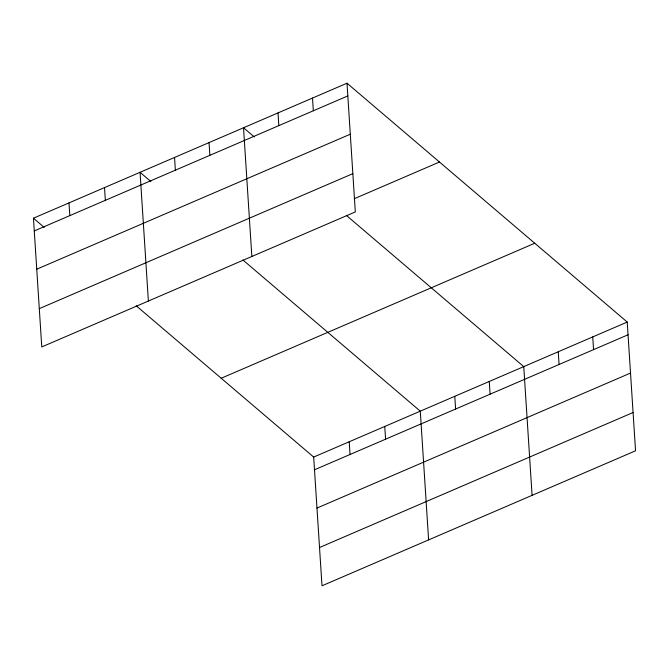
<?xml version="1.0" encoding="UTF-8"?>
<svg xmlns="http://www.w3.org/2000/svg" width="669" height="669" viewBox="0 0 669 669"><rect width="100%" height="100%" fill="white"/><g stroke="black" fill="none" stroke-linecap="round" stroke-linejoin="round"><path stroke-width="1" d="M347.002 83.207L355.323 211.931L41.771 346.935L33.45 218.203L347.002 83.207L627.229 322.065L635.55 450.797L321.998 585.793L313.677 457.069L136.25 305.825M34.27 230.922L347.821 95.926M36.745 269.206L350.297 134.21M39.295 308.652L352.847 173.647M354.202 198.743L439.474 162.032M221.205 378.244L534.748 243.24M313.677 457.069L627.229 322.065M314.497 469.789L628.049 334.784M316.972 508.072L630.524 373.068M319.523 547.51L633.075 412.514M254.312 136.953L243.524 127.754L251.853 256.486M346.325 215.376L523.752 366.62L532.081 495.344M150.843 181.5L140.055 172.309L148.384 301.033M242.855 259.932L420.283 411.167L428.612 539.891M33.45 218.203L44.238 227.401M592.734 336.917L593.562 349.636M558.247 351.769L559.067 364.488M489.265 381.464L490.084 394.192M454.778 396.316L455.597 409.035M384.75 426.471L385.57 439.19M349.21 441.766L350.038 454.485M312.507 98.059L313.326 110.778M278.02 112.902L278.839 125.63M209.037 142.606L209.857 155.325M174.55 157.458L175.37 170.177M104.523 187.604L105.342 200.324M68.982 202.908L69.81 215.627"/></g></svg>
